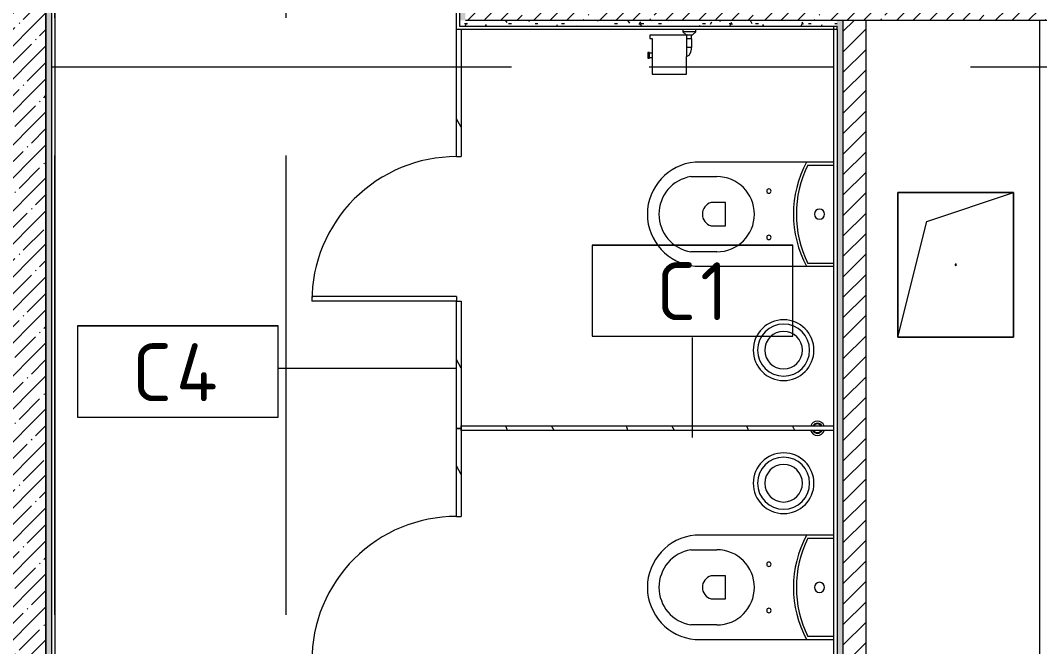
# Model space of a CAD drawing. Header units: millimetres. Extents: x 35840 to 252964, y -8553 to 29000.
# Drawn here: x 65541 to 69065, y 1595 to 3760 of the extents above; entities that cross this region are included whole.
import ezdxf

# ---------------------------------------------------------------- set-up
doc = ezdxf.new("R2010")
doc.units = ezdxf.units.MM
doc.linetypes.add('Осевая', pattern=[3175, 635, -476.25, 1587.5, -476.25])
for name, color, linetype, lineweight in [('A-DETL-GENF', 7, 'Continuous', 9), ('A-DOOR', 7, 'Continuous', 9), ('A-GENM', 7, 'Continuous', 9), ('A-GENM-IDEN', 7, 'Continuous', 9), ('I-WALL', 7, 'Continuous', 9), ('P-SANR-FIXT-2', 7, 'Continuous', 13), ('Оси-2', 7, 'Осевая', 9)]:
    doc.layers.add(name, color=color, linetype=linetype, lineweight=lineweight)
for name, color, linetype, lineweight, true_color in [('A-DOOR-1', 7, 'Continuous', 9, 0xc0c0c0), ('A-WALL-1', 9, 'Continuous', 9, 0x808080), ('P-SANR-FIXT-1', 9, 'Continuous', 13, 0x808080)]:
    doc.layers.add(name, color=color, linetype=linetype, lineweight=lineweight, true_color=true_color)
doc.styles.add('GOST Common', font='GOST_Common.ttf', dxfattribs={"height": 200})
pattern_1 = [(45, (600, 0), (-57.02463, 57.02463), []), (45, (657.025, 0), (-57.02463, 57.02463), [100.806, -20.161, 3.353, -16.808])]
pattern_2 = [(18.435, (-2539, 66348.71), (832.99954, 416.50086), [158.05, -1159.038]), (49.399, (-2389.06, 66398.69), (2082.486787, 2499.010644), [76.799, -3763.143]), (46.848, (-2339.08, 66040.5), (5830.957739, 6247.5402574), [182.691, -8951.868]), (19.983, (-2214.13, 66173.78), (3332.002656, 1249.49393), [97.5, -4777.508]), (0, (-2539, 66207.1), (416.5, 416.5), [83.3, -333.2]), (28.443, (-2455.7, 66207.1), (-5414.4962996, -2915.5071394), [227.365, -11140.87]), (354.289, (-2255.78, 66315.39), (-3748.496867, 416.5263), [83.716, -4102.058]), (39.806, (-2172.48, 66307.06), (-2082.48651, -1666.01521), [65.059, -3187.91])]
pattern_3 = [(18.435, (-1240, 66348.71), (832.99954, 416.50086), [158.05, -1159.038]), (49.399, (-1090.06, 66398.69), (2082.486787, 2499.010644), [76.799, -3763.143]), (46.848, (-1040.08, 66040.5), (5830.957739, 6247.5402574), [182.691, -8951.868]), (19.983, (-915.13, 66173.78), (3332.002656, 1249.49393), [97.5, -4777.508]), (0, (-1240, 66207.1), (416.5, 416.5), [83.3, -333.2]), (28.443, (-1156.7, 66207.1), (-5414.4962996, -2915.5071394), [227.365, -11140.87]), (354.289, (-956.78, 66315.39), (-3748.496867, 416.5263), [83.716, -4102.058]), (39.806, (-873.48, 66307.06), (-2082.48651, -1666.01521), [65.059, -3187.91])]
pattern_4 = [(0, (600, 0), (121.92, 30.48), [10.058, -81.382, 10.058, -81.382, -487.68]), (0, (600, 0), (121.92, 30.48), [-182.88, 10.058, -172.822, 10.058, -81.382, -213.36]), (0, (600, 0), (121.92, 30.48), [-457.2, 10.058, -50.902, 10.058, -142.342]), (120, (645.72, 15.24), (-87.356454, 90.345817), [10.058, -81.382, 10.058, -81.382, -487.68]), (120, (645.72, 15.24), (-87.356454, 90.345817), [-182.88, 10.058, -172.822, 10.058, -81.382, -213.36]), (120, (645.72, 15.24), (-87.356454, 90.345817), [-457.2, 10.058, -50.902, 10.058, -142.342]), (240, (660.96, 76.2), (-34.563546, -120.825817), [10.058, -81.382, 10.058, -81.382, -487.68]), (240, (660.96, 76.2), (-34.563546, -120.825817), [-182.88, 10.058, -172.822, 10.058, -81.382, -213.36]), (240, (660.96, 76.2), (-34.563546, -120.825817), [-457.2, 10.058, -50.902, 10.058, -142.342])]

# ---------------------------------------------------------------- blocks, each defined once
blk = doc.blocks.new('131_Сантехническая перегородка_Дверь_ поз_4 - СД-1-30830986-План расстановки мебели и оборудования 1 этажа в осях 12-23')
at = {"layer": 'A-DOOR'}
h = blk.add_hatch(dxfattribs=at)
h.set_pattern_fill('FP_65', color=256, style=0, pattern_type=2)
h.set_pattern_definition(pattern_2)
h.paths.add_polyline_path([(750, -8), (1190, -8), (1190, 8), (750, 8), (750, -3)])
at = {"layer": 'A-GENM'}
h = blk.add_hatch(dxfattribs=at)
h.set_pattern_fill('FP_65', color=256, style=0, pattern_type=2)
h.set_pattern_definition(pattern_2)
h.paths.add_polyline_path([(-190, -8), (250, -8), (250, 8), (-190, 8)])
at = {"layer": 'A-DOOR-1'}
for p, q in [((266, 508), (250, 508)), ((250, 8), (250, 508)), ((266, 8), (266, 508)), ((266, 8), (250, 8))]:
    blk.add_line(p, q, dxfattribs=at)
blk.add_arc((250, 8), 500, 360, 90, dxfattribs=at)
at = {"layer": 'A-GENM'}
for p, q in [((-190, 8), (250, 8)), ((-190, 8), (-190, -8)), ((250, 8), (250, -8)), ((750, 8), (1190, 8)), ((750, 8), (750, -8)), ((250, -8), (-190, -8)), ((1190, -8), (750, -8))]:
    blk.add_line(p, q, dxfattribs=at)
blk = doc.blocks.new('131_Сантехническая перегородка_Дверь - СД-1-30819167-План расстановки мебели и оборудования 1 этажа в осях 12-23')
at = {"layer": 'A-DOOR'}
h = blk.add_hatch(dxfattribs=at)
h.set_pattern_fill('FP_68', color=256, style=0, pattern_type=2)
h.set_pattern_definition(pattern_3)
h.paths.add_polyline_path([(805.2, -8), (1110.4, -8), (1110.4, 8), (805.2, 8)])
at = {"layer": 'A-GENM'}
h = blk.add_hatch(dxfattribs=at)
h.set_pattern_fill('FP_68', color=256, style=0, pattern_type=2)
h.set_pattern_definition(pattern_3)
h.paths.add_polyline_path([(0, -8), (305.2, -8), (305.2, 8), (0, 8)])
at = {"layer": 'A-DOOR-1'}
for p, q in [((321.2, 508), (305.2, 508)), ((305.2, 8), (305.2, 508)), ((321.2, 8), (321.2, 508)), ((321.2, 8), (305.2, 8))]:
    blk.add_line(p, q, dxfattribs=at)
blk.add_arc((305.2, 8), 500, 360, 90, dxfattribs=at)
at = {"layer": 'A-GENM'}
for p, q in [((0, 8), (305.2, 8)), ((0, 8), (0, -8)), ((305.2, 8), (305.2, -8)), ((805.2, 8), (1110.4, 8)), ((805.2, 8), (805.2, -8)), ((1110.4, 8), (1110.4, -8)), ((305.2, -8), (0, -8)), ((1110.4, -8), (805.2, -8))]:
    blk.add_line(p, q, dxfattribs=at)
blk = doc.blocks.new('131_Сантехническая перегородка - СП-4-30819166-План расстановки мебели и оборудования 1 этажа в осях 12-23')
at = {"layer": 'A-GENM'}
h = blk.add_hatch(dxfattribs=at)
h.set_pattern_fill('FP_69', color=256, style=0, pattern_type=2)
h.set_pattern_definition([(288.435, (67687.04, 2350), (416.50086, -832.99954), [158.051, -1159.038]), (319.399, (67737.02, 2200.06), (2499.010644, -2082.486787), [76.799, -3763.143]), (316.848, (67378.828, 2150.08), (6247.5402574, -5830.957739), [182.691, -8951.868]), (289.983, (67512.108, 2025.13), (1249.49393, -3332.002656), [97.5, -4777.508]), (270, (67545.43, 2350), (416.5, -416.5), [83.3, -333.2]), (298.443, (67545.428, 2266.7), (-2915.5071394, 5414.4962996), [227.365, -11140.87]), (264.289, (67653.72, 2066.78), (416.5263, 3748.496867), [83.716, -4102.058]), (309.806, (67645.39, 1983.48), (-1666.01521, 2082.48651), [65.059, -3187.91])])
h.paths.add_polyline_path([(1330, 8), (41.3, 8), (41.3, -8), (1330, -8)])
for p, q in [((41.3, 8), (1330, 8)), ((1330, 8), (1330, -8)), ((1330, -8), (41.3, -8))]:
    blk.add_line(p, q, dxfattribs=at)
at = {"layer": 'A-GENM', "flags": 128}
for points in [[(111.4, 8), (111, 8.5), (110.7, 9), (110.3, 9.5), (109.9, 9.9), (109.5, 10.4), (109.1, 10.8), (108.6, 11.2), (108.2, 11.6), (107.7, 12), (107.2, 12.3), (106.7, 12.7), (106.2, 13), (105.7, 13.3), (105.2, 13.6), (104.6, 13.8), (104, 14), (103.5, 14.3), (102.9, 14.4), (102.3, 14.6), (101.7, 14.7), (101.1, 14.9), (100.6, 14.9), (100, 15), (99.4, 15.1), (98.7, 15.1), (98.1, 15.1), (97.5, 15), (96.9, 15), (96.3, 14.9), (95.8, 14.8), (95.2, 14.7), (94.6, 14.5), (94, 14.4), (93.4, 14.2), (92.9, 13.9), (92.3, 13.7), (91.8, 13.4), (91.2, 13.2), (90.7, 12.9), (90.2, 12.5), (89.7, 12.2), (89.2, 11.8), (88.8, 11.4), (88.3, 11), (87.9, 10.6), (87.5, 10.2), (87.1, 9.7), (86.7, 9.3), (86.3, 8.8), (86, 8.3), (85.8, 8)], [(85.8, -8), (86.1, -8.5), (86.5, -9), (86.9, -9.5), (87.2, -9.9), (87.6, -10.4), (88.1, -10.8), (88.5, -11.2), (89, -11.6), (89.4, -12), (89.9, -12.3), (90.4, -12.7), (90.9, -13), (91.5, -13.3), (92, -13.6), (92.6, -13.8), (93.1, -14), (93.7, -14.3), (94.3, -14.4), (94.8, -14.6), (95.4, -14.7), (96, -14.9), (96.6, -14.9), (97.2, -15), (97.8, -15.1), (98.4, -15.1), (99, -15.1), (99.6, -15), (100.2, -15), (100.8, -14.9), (101.4, -14.8), (102, -14.7), (102.6, -14.5), (103.2, -14.4), (103.7, -14.2), (104.3, -13.9), (104.8, -13.7), (105.4, -13.4), (105.9, -13.2), (106.4, -12.9), (106.9, -12.5), (107.4, -12.2), (107.9, -11.8), (108.4, -11.4), (108.8, -11), (109.3, -10.6), (109.7, -10.2), (110.1, -9.7), (110.5, -9.3), (110.8, -8.8), (111.2, -8.3), (111.4, -8)]]:
    blk.add_lwpolyline(points, dxfattribs=at)
at = {"layer": 'A-GENM'}
for radius, start, end in [(24.6, 19.9113, 160.0887), (17.6, 28.9731, 151.0269), (15.1, 78.8699, 146.2189), (15.1, 33.7811, 53.124), (24.6, 199.9113, 340.0887), (17.6, 208.9731, 331.0269), (15.1, 213.7811, 233.124), (15.1, 258.8699, 326.2189)]:
    blk.add_arc((98.6, 0), radius, start, end, dxfattribs=at)
blk = doc.blocks.new('GM_Отверстие прямоугольное _в плите_ - Отверстие-21609437-План расстановки мебели и оборудования 1 этажа в осях 12-23')
at = {"layer": 'A-GENM'}
for p, q in [((-200, -250), (-200, 250)), ((-200, 250), (200, 250)), ((200, 250), (-200, 250)), ((-200, 250), (-200, -250)), ((-100, 150), (200, 250)), ((200, 250), (200, -250)), ((200, -250), (200, 250)), ((-200, -250), (-100, 150)), ((200, -250), (-200, -250)), ((-200, -250), (200, -250))]:
    blk.add_line(p, q, dxfattribs=at)
for start, end in [(360, 180), (180, 360)]:
    blk.add_arc((0, 0), 2.5, start, end, dxfattribs=at)
blk = doc.blocks.new('WC Seat_2 with Cistern-Wall Based - 640 x 360mm-30580118-План расстановки мебели и оборудования 1 этажа в осях 12-23')
at = {"layer": 'P-SANR-FIXT-1'}
for p, q in [((-5, 410.5), (-5, 500.5)), ((255, 500.5), (255, 410.5)), ((-55, 485.5), (-55, 100.5)), ((305, 100.5), (305, 485.5)), ((85, 430.5), (85, 380.5)), ((165, 380.5), (165, 430.5)), ((85, 380.5), (165, 380.5)), ((-55, 100.5), (-55, 5.5)), ((-45, 5.5), (-45, 95.6)), ((295, 95.6), (295, 5.5)), ((305, 5.5), (305, 100.5))]:
    blk.add_line(p, q, dxfattribs=at)
for centre, radius, start, end in [((125, 469.8), 180.7, 4.9791, 175.0209), ((125, 478.7), 131.8, 9.5273, 170.4727), ((125, 418.8), 41.7, 16.2602, 163.7398), ((125, 410.5), 130, 180, 360), ((45, 230.5), 7.5, 0, 180), ((45, 230.5), 7.5, 180, 360), ((205, 230.5), 7.5, 0, 180), ((205, 230.5), 7.5, 180, 360), ((125, -237), 382.5, 61.9275, 118.0725), ((125, -247), 382.5, 63.6122, 116.3878), ((125, 55.5), 17.5, 0, 180), ((125, 55.5), 17.5, 180, 360)]:
    blk.add_arc(centre, radius, start, end, dxfattribs=at)
blk = doc.blocks.new('мусорная корзина - Round_ Metal-30590745-План расстановки мебели и оборудования 1 этажа в осях 12-23')
at = {"layer": 'P-SANR-FIXT-1'}
for radius, start, end in [(105, 0, 180), (90, 360, 180), (65, 0, 180), (105, 180, 360), (90, 180, 360), (65, 180, 360)]:
    blk.add_arc((0, 0), radius, start, end, dxfattribs=at)
blk = doc.blocks.new('Sanitary_Toilet-Accessories_Gessi_Wall-mounted-paper-roll-holder-65449 - Chrome-V256-План расстановки мебели и оборудования 1 этажа в осях 12-23')
at = {"layer": 'A-DETL-GENF'}
for p, q in [((69685.5, 305.7), (69685.5, 245.4)), ((69804.5, 305.7), (69685.5, 305.7)), ((69804.5, 248.5), (69804.5, 305.7)), ((69804.5, 233.5), (69804.5, 248.5)), ((69813.5, 248.5), (69804.5, 248.5)), ((69813.5, 250.5), (69813.5, 248.5)), ((69819.5, 250.5), (69813.5, 250.5)), ((69813.5, 248.5), (69813.5, 233.5)), ((69819.5, 231.5), (69819.5, 250.5)), ((69667, 213.5), (69667, 183.5)), ((69668.5, 213.5), (69667, 213.5)), ((69670.7, 230.3), (69668.5, 219)), ((69668.5, 219), (69668.5, 213.5)), ((69668.5, 213.5), (69685.5, 213.5)), ((69677.1, 239.9), (69670.7, 230.3)), ((69685.5, 245.4), (69677.1, 239.9)), ((69685.5, 170), (69685.5, 245.4)), ((69804.5, 233.5), (69813.5, 233.5)), ((69804.5, 182.7), (69804.5, 233.5)), ((69813.5, 233.5), (69813.5, 231.5)), ((69813.5, 231.5), (69819.5, 231.5)), ((69667, 183.5), (69668.5, 183.5)), ((69668.5, 183.5), (69685.5, 183.5)), ((69668.5, 183.5), (69668.5, 170)), ((69812, 182.7), (69804.5, 182.7)), ((69812, 170.7), (69812, 182.7)), ((69653.6, 159), (69653.5, 151)), ((69665, 170), (69653.6, 159)), ((69653.6, 159), (69698.4, 159)), ((69668.5, 170), (69665, 170)), ((69685.5, 170), (69667, 170)), ((69683.5, 170), (69685.5, 170.7)), ((69687, 170), (69683.5, 170)), ((69685.5, 170.7), (69812, 170.7)), ((69698.4, 159), (69687, 170)), ((69698.5, 151), (69698.4, 159))]:
    blk.add_line(p, q, dxfattribs=at)
blk = doc.blocks.new('Mark Reiling - Mark Reiling-26174330-План расстановки мебели и оборудования 1 этажа в осях 12-23')
at = {"layer": 'A-GENM-IDEN'}
for p, q in [((-3.47, 1.49), (-3.47, -1.663)), ((-3.47, 1.49), (3.47, 1.49)), ((3.47, 1.49), (-3.47, 1.49)), ((-3.47, 1.49), (-3.47, -1.663)), ((3.47, -1.663), (3.47, 1.49)), ((3.47, -1.663), (3.47, 1.49)), ((-3.47, -1.663), (3.47, -1.663)), ((-3.47, -1.663), (3.47, -1.663))]:
    blk.add_line(p, q, dxfattribs=at)

msp = doc.modelspace()

# ---------------------------------------------------------------- hatches: boundary and pattern name
at = {"layer": 'I-WALL'}
h = msp.add_hatch(dxfattribs=at)
h.set_pattern_fill('FP_85', color=256, style=0, pattern_type=2)
h.set_pattern_definition(pattern_4)
h.paths.add_polyline_path([(67060, 3760), (67080, 3760), (67080, 7680), (67060, 7680), (67060, 4860.3)])
h = msp.add_hatch(dxfattribs=at)
h.set_pattern_fill('FP_1', color=256, style=0, pattern_type=2)
h.set_pattern_definition(pattern_1)
h.paths.add_polyline_path([(65410, 400), (65630, 400), (65630, 7400), (65410, 7400), (65410, 723.5)])
h = msp.add_hatch(dxfattribs=at)
h.set_pattern_fill('FP_85', color=256, style=0, pattern_type=2)
h.set_pattern_definition(pattern_4)
h.paths.add_polyline_path([(65650, 420), (65650, 7380), (65630, 7380), (65630, 420)])
h = msp.add_hatch(dxfattribs=at)
h.set_pattern_fill('FP_1', color=256, style=0, pattern_type=2)
h.set_pattern_definition(pattern_1)
h.paths.add_polyline_path([(70326.3, 3760), (70420, 3760), (70420, 3980), (67080, 3980), (67080, 3760), (69145, 3760)])
h = msp.add_hatch(dxfattribs=at)
h.set_pattern_fill('FP_85', color=256, style=0, pattern_type=2)
h.set_pattern_definition(pattern_4)
h.paths.add_polyline_path([(68365, 3740), (68365, 3760), (67060, 3760), (67060, 3740), (67427.6, 3740)])
h = msp.add_hatch(dxfattribs=at)
h.set_pattern_fill('FP_85', color=256, style=0, pattern_type=2)
h.set_pattern_definition(pattern_4)
h.paths.add_polyline_path([(68365, 140), (68385, 140), (68385, 3760), (68365, 3760), (68365, 723.5)])
h = msp.add_hatch(dxfattribs=at)
h.set_pattern_fill('FP_49', color=256, style=0, pattern_type=2)
h.set_pattern_definition([(45, (600, 0), (-35.35534, 35.35534), [])])
h.paths.add_polyline_path([(68465, 120), (68465, 3760), (68385, 3760), (68385, 120)])

# ---------------------------------------------------------------- linework, layer by layer
at = {"layer": 'A-GENM-IDEN'}
for p, q in [((67864.7, 2318.4), (67864.7, 2664)), ((67046.3, 2556.1), (66432.9, 2556.1))]:
    msp.add_line(p, q, dxfattribs=at)
at = {"layer": 'A-WALL-1'}
for p, q in [((67060, 7660), (67060, 3740)), ((65630, 400), (65630, 7400)), ((65630, 7400), (65630, 400)), ((67060, 3740), (68354, 3740)), ((70420, 3760), (67080, 3760)), ((68385, 3760), (68385, 120)), ((68465, 120), (68465, 3760)), ((69065, 3760), (69065, 120)), ((68365, 3729), (68365, 151))]:
    msp.add_line(p, q, dxfattribs=at)
at = {"layer": 'I-WALL'}
for p, q in [((67049, 3729), (67049, 7649)), ((65650, 515.5), (65650, 7380)), ((65661, 7380), (65661, 526.5)), ((68354, 140), (68354, 3740)), ((68354, 3740), (68365, 3740)), ((68365, 3729), (68365, 3740)), ((68365, 3729), (67049, 3729))]:
    msp.add_line(p, q, dxfattribs=at)
at = {"layer": 'Оси-2'}
for p, q in [((65660, 593.7), (65660, 24898.1)), ((66460, 593.7), (66460, 24898.1)), ((39140.1, 3600), (82060, 3600))]:
    msp.add_line(p, q, dxfattribs=at)

# ---------------------------------------------------------------- block references
at = {"layer": 'A-GENM'}
for name, p, rotation in [('131_Сантехническая перегородка_Дверь_ поз_4 - СД-1-30830986-План расстановки мебели и оборудования 1 этажа в осях 12-23', (67057, 2539), 89.99999999997657), ('131_Сантехническая перегородка - СП-4-30819166-План расстановки мебели и оборудования 1 этажа в осях 12-23', (68395.3, 2350), 180), ('131_Сантехническая перегородка_Дверь - СД-1-30819167-План расстановки мебели и оборудования 1 этажа в осях 12-23', (67057, 1240), 89.99999999997657)]:
    msp.add_blockref(name, p, dxfattribs=dict(at, rotation=rotation))
msp.add_blockref('GM_Отверстие прямоугольное _в плите_ - Отверстие-21609437-План расстановки мебели и оборудования 1 этажа в осях 12-23', (68775, 2915), dxfattribs=at)
at = {"layer": 'A-GENM-IDEN', "xscale": 99.99999999999993, "yscale": 99.99999999999993, "zscale": 99.99999999999993}
for p in [(67864.7, 2834.5), (66085.9, 2554.6)]:
    msp.add_blockref('Mark Reiling - Mark Reiling-26174330-План расстановки мебели и оборудования 1 этажа в осях 12-23', p, dxfattribs=at)
at = {"layer": 'P-SANR-FIXT-1', "rotation": 89.99999999999986}
for p in [(68359.5, 2965), (68359.5, 1675)]:
    msp.add_blockref('WC Seat_2 with Cistern-Wall Based - 640 x 360mm-30580118-План расстановки мебели и оборудования 1 этажа в осях 12-23', p, dxfattribs=at)
at = {"layer": 'P-SANR-FIXT-1'}
for p in [(68180, 2620), (68180, 2160)]:
    msp.add_blockref('мусорная корзина - Round_ Metal-30590745-План расстановки мебели и оборудования 1 этажа в осях 12-23', p, dxfattribs=at)
at = {"layer": 'P-SANR-FIXT-2', "rotation": 180}
msp.add_blockref('Sanitary_Toilet-Accessories_Gessi_Wall-mounted-paper-roll-holder-65449 - Chrome-V256-План расстановки мебели и оборудования 1 этажа в осях 12-23', (137530, 3880), dxfattribs=at)

# ---------------------------------------------------------------- texts
at = {"layer": 'A-GENM-IDEN', "char_height": 200, "attachment_point": 1, "style": 'GOST Common'}
for s, insert, width in [('\\fGOST Common|b0|i0|c204|p34|;С', (67746.1, 2923.6), 176.371), ('\\fGOST Common|b0|i0|c204|p34|;1', (67891.7, 2923.6), 120.253), ('\\fGOST Common|b0|i0|c204|p34|;С', (65934.3, 2643.7), 176.371), ('\\fGOST Common|b0|i0|c204|p34|;4', (66079.8, 2643.7), 200.422)]:
    msp.add_mtext(s, dxfattribs=dict(at, insert=insert, width=width))

doc.saveas('drawing.dxf')
